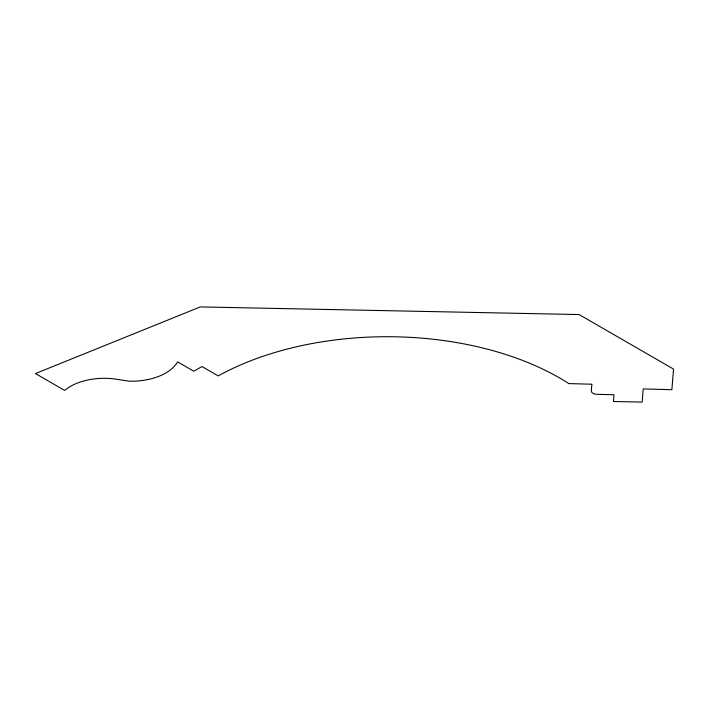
<?xml version="1.0" encoding="UTF-8"?>
<svg xmlns="http://www.w3.org/2000/svg" width="709" height="709" viewBox="0 0 709 709"><rect width="100%" height="100%" fill="white"/><g stroke="black" fill="none" stroke-linecap="round" stroke-linejoin="round"><path stroke-width="1.06" d="M591.838 384.216L591.306 390.845A5.743 3.315 0 0 0 596.774 394.31L613.985 394.771L613.445 401.507L642.141 402.083L643.205 388.922L671.884 389.693L673.55 369.088L579.102 314.557L200.31 306.917L35.45 373.563L64.679 390.437A47.751 27.571 0 0 1 116.932 379.306L128.914 381.185A48.549 28.023 0 0 0 177.578 361.847L193.814 371.224L201.941 366.535L218.186 375.912A244.1 140.931 0 0 1 568.893 383.604L591.838 384.216"/></g></svg>
